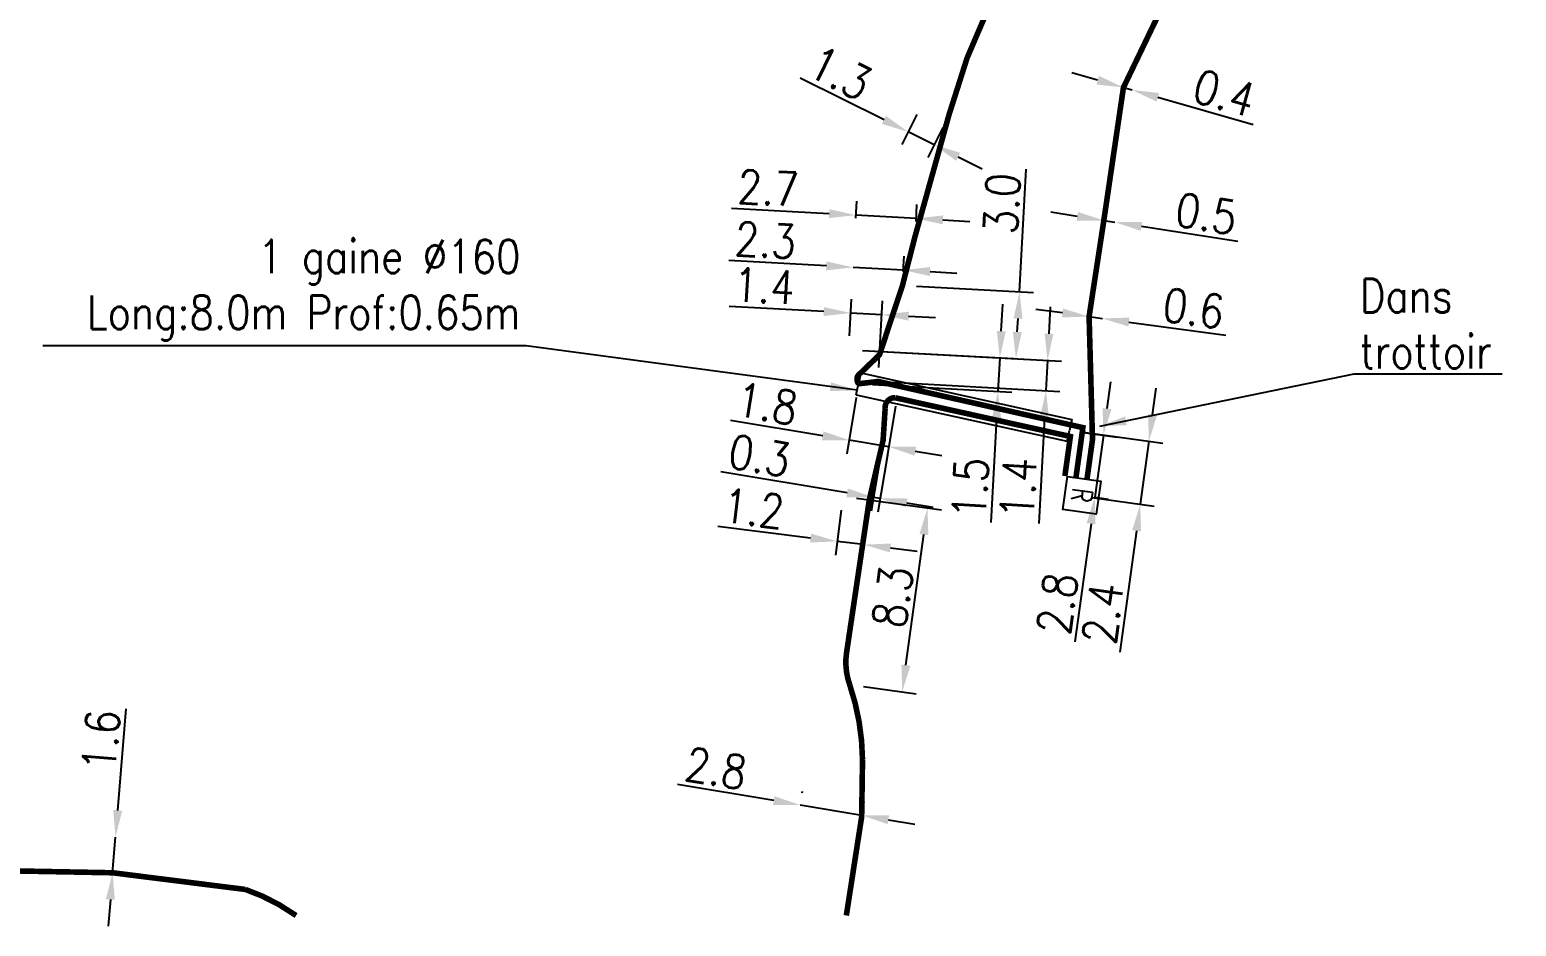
# Model space of a CAD drawing. Header units: millimetres. Extents: x 80000 to 81010, y 144000 to 145002.
# Drawn here: x 80933.6 to 81000.1, y 143999.5 to 144039.6 of the extents above; entities that cross this region are included whole.
import ezdxf
from ezdxf.enums import TextEntityAlignment as Align

# ---------------------------------------------------------------- set-up
doc = ezdxf.new("R2010")
doc.units = ezdxf.units.MM
doc.header["$PDMODE"] = 34
doc.linetypes.add('B_ST_AL', pattern=[2000, 1000, 1000])
doc.layers.get('0').update_dxf_attribs({"linetype": 'CONTINUOUS'})
doc.layers.get('Defpoints').update_dxf_attribs({"linetype": 'CONTINUOUS'})
for name, color, linetype in [('B_100', 3, 'CONTINUOUS'), ('B_200', 7, 'CONTINUOUS'), ('B_400', 7, 'CONTINUOUS')]:
    doc.layers.add(name, color=color, linetype=linetype)
doc.styles.add('M_ROMANS', font='ROMANS.shx', dxfattribs={"width": 0.75})
doc.styles.get("Standard").update_dxf_attribs({"font": 'romans.shx', "width": 0.85})
doc.dimstyles.get("Standard").update_dxf_attribs({"dimtxt": 1.5, "dimasz": 1.2, "dimexe": 0.625, "dimexo": 0.625, "dimgap": 0.25, "dimtad": 1, "dimdec": 1, "dimzin": 0, "dimdsep": 46, "dimtxsty": 'Standard', "dimcen": -0.5, "dimadec": 0, "dimazin": 0, "dimtfac": 1, "dimtdec": 1, "dimtmove": 0, "dimatfit": 3, "dimfxl": 0, "dimtolj": 1, "dimtzin": 0, "dimarcsym": 0})

# ---------------------------------------------------------------- blocks, each defined once
blk = doc.blocks.new('*D687')
at = {"layer": 'B_100', "color": 0, "linetype": 'Continuous', "lineweight": -2, "transparency": 16777216}
for p, q in [((80937.538, 144004.702), (80937.911, 144009.234)), ((80937.308, 144001.911), (80937.439, 144003.506)), ((80937.21, 144000.715), (80937.111, 143999.519))]:
    blk.add_line(p, q, dxfattribs=at)
at = {"layer": 'B_100', "color": 0, "linetype": 'Continuous', "transparency": 16777216}
for points in [[(80937.339, 144004.718), (80937.737, 144004.686), (80937.439, 144003.506)], [(80937.01, 144000.732), (80937.409, 144000.699), (80937.308, 144001.911)]]:
    blk.add_solid(points, dxfattribs=at)
at = {"layer": 'Defpoints', "color": 0, "linetype": 'Continuous', "transparency": 16777216}
for p in [(80937.439, 144003.506), (80937.439, 144003.506), (80937.308, 144001.911)]:
    blk.add_point(p, dxfattribs=at)
at = {"layer": 'B_100', "color": 0, "linetype": 'Continuous', "transparency": 16777216, "insert": (80936.792, 144007.826), "char_height": 1.5, "attachment_point": 5, "rotation": 85.29381}
blk.add_mtext('\\A1;1.6', dxfattribs=at)
blk = doc.blocks.new('*D695')
at = {"layer": 'B_100', "color": 0, "linetype": 'Continuous', "lineweight": -2, "transparency": 16777216}
for p, q in [((80981.392, 144037.354), (80980.238, 144037.683)), ((80982.546, 144037.025), (80982.931, 144036.915)), ((80984.085, 144036.586), (80988.347, 144035.371))]:
    blk.add_line(p, q, dxfattribs=at)
at = {"layer": 'B_100', "color": 0, "linetype": 'Continuous', "transparency": 16777216}
for points in [[(80981.447, 144037.546), (80981.337, 144037.161), (80982.546, 144037.025)], [(80984.139, 144036.778), (80984.03, 144036.394), (80982.931, 144036.915)]]:
    blk.add_solid(points, dxfattribs=at)
at = {"layer": 'Defpoints', "color": 0, "linetype": 'Continuous', "transparency": 16777216}
for p in [(80982.546, 144037.025), (80982.931, 144036.915), (80982.931, 144036.915)]:
    blk.add_point(p, dxfattribs=at)
at = {"layer": 'B_100', "color": 0, "linetype": 'Continuous', "transparency": 16777216, "insert": (80987.067, 144036.776), "char_height": 1.5, "attachment_point": 5, "rotation": 344.09062}
blk.add_mtext('\\A1;0.4', dxfattribs=at)
blk = doc.blocks.new('*D696')
at = {"layer": 'B_100', "color": 0, "linetype": 'Continuous', "lineweight": -2, "transparency": 16777216}
for p, q in [((80980.482, 144031.26), (80979.296, 144031.443)), ((80981.668, 144031.077), (80982.162, 144031.001)), ((80983.348, 144030.818), (80987.668, 144030.152))]:
    blk.add_line(p, q, dxfattribs=at)
at = {"layer": 'B_100', "color": 0, "linetype": 'Continuous', "transparency": 16777216}
for points in [[(80980.512, 144031.458), (80980.451, 144031.062), (80981.668, 144031.077)], [(80983.379, 144031.016), (80983.318, 144030.62), (80982.162, 144031.001)]]:
    blk.add_solid(points, dxfattribs=at)
at = {"layer": 'Defpoints', "color": 0, "linetype": 'Continuous', "transparency": 16777216}
for p in [(80981.668, 144031.077), (80982.162, 144031.001), (80982.162, 144031.001)]:
    blk.add_point(p, dxfattribs=at)
at = {"layer": 'B_100', "color": 0, "linetype": 'Continuous', "transparency": 16777216, "insert": (80986.254, 144031.382), "char_height": 1.5, "attachment_point": 5, "rotation": 351.23063}
blk.add_mtext('\\A1;0.5', dxfattribs=at)
blk = doc.blocks.new('*D697')
at = {"layer": 'B_100', "color": 0, "linetype": 'Continuous', "lineweight": -2, "transparency": 16777216}
for p, q in [((80966.897, 144005.136), (80962.585, 144005.854)), ((80968.172, 144005.49), (80968.183, 144005.556)), ((80970.842, 144004.479), (80968.08, 144004.939)), ((80970.934, 144005.03), (80970.945, 144005.096)), ((80972.026, 144004.282), (80973.21, 144004.085))]:
    blk.add_line(p, q, dxfattribs=at)
at = {"layer": 'B_100', "color": 0, "linetype": 'Continuous', "transparency": 16777216}
for points in [[(80966.93, 144005.334), (80966.864, 144004.939), (80968.08, 144004.939)], [(80972.059, 144004.479), (80971.993, 144004.085), (80970.842, 144004.479)]]:
    blk.add_solid(points, dxfattribs=at)
at = {"layer": 'Defpoints', "color": 0, "linetype": 'Continuous', "transparency": 16777216}
for p in [(80968.07, 144004.874), (80968.08, 144004.939), (80970.831, 144004.414)]:
    blk.add_point(p, dxfattribs=at)
at = {"layer": 'B_100', "color": 0, "linetype": 'Continuous', "transparency": 16777216, "insert": (80964.313, 144006.58), "char_height": 1.5, "attachment_point": 5, "rotation": 350.54638}
blk.add_mtext('\\A1;2.8', dxfattribs=at)
blk = doc.blocks.new('B_200_01')
at = {"color": 0, "linetype": 'Continuous', "flags": 128}
blk.add_lwpolyline([(-0.75, -0.75), (-0.75, 0.75), (0.75, 0.75), (0.75, -0.75)], close=True, dxfattribs=at)
at = {"color": 0, "linetype": 'Continuous', "style": 'M_ROMANS', "width": 0.75}
blk.add_text('R', height=0.9, dxfattribs=at).set_placement((0, 0), align=Align.MIDDLE)
at = {"color": 0, "linetype": 'Continuous', "style": 'M_ROMANS', "width": 0.75, "flags": 3}
for tag, p in [('DEF_LEG', (0, -5)), ('DEF_COUP', (0, -7.5)), ('DEF_TYPE', (0, -10))]:
    blk.add_attdef(tag, text='', height=1.2, dxfattribs=at).set_placement(p, align=Align.MIDDLE)
blk = doc.blocks.new('*D1373')
at = {"layer": 'B_100', "color": 0, "linetype": 'Continuous', "lineweight": -2, "transparency": 16777216}
for p, q in [((80970.568, 144031.177), (80970.609, 144031.942)), ((80969.377, 144031.383), (80965.012, 144031.62)), ((80973.271, 144031.171), (80970.575, 144031.318)), ((80973.264, 144031.03), (80973.305, 144031.795)), ((80974.47, 144031.105), (80975.668, 144031.04))]:
    blk.add_line(p, q, dxfattribs=at)
at = {"layer": 'B_100', "color": 0, "linetype": 'Continuous', "transparency": 16777216}
for points in [[(80969.388, 144031.582), (80969.366, 144031.183), (80970.575, 144031.318)], [(80974.48, 144031.305), (80974.459, 144030.906), (80973.271, 144031.171)]]:
    blk.add_solid(points, dxfattribs=at)
at = {"layer": 'Defpoints', "color": 0, "linetype": 'Continuous', "transparency": 16777216}
for p in [(80970.575, 144031.318), (80970.534, 144030.552), (80973.23, 144030.406)]:
    blk.add_point(p, dxfattribs=at)
at = {"layer": 'B_100', "color": 0, "linetype": 'Continuous', "transparency": 16777216, "insert": (80966.65, 144032.533), "char_height": 1.5, "attachment_point": 5, "rotation": 356.88335}
blk.add_mtext('\\A1;2.7', dxfattribs=at)
blk = doc.blocks.new('*D1374')
at = {"layer": 'B_100', "color": 0, "linetype": 'Continuous', "lineweight": -2, "transparency": 16777216}
for p, q in [((80969.25, 144029.047), (80964.885, 144029.285)), ((80972.692, 144028.8), (80972.729, 144029.484)), ((80972.695, 144028.859), (80970.448, 144028.982)), ((80973.893, 144028.794), (80975.091, 144028.729))]:
    blk.add_line(p, q, dxfattribs=at)
at = {"layer": 'B_100', "color": 0, "linetype": 'Continuous', "transparency": 16777216}
for points in [[(80969.261, 144029.247), (80969.239, 144028.847), (80970.448, 144028.982)], [(80973.904, 144028.994), (80973.882, 144028.594), (80972.695, 144028.859)]]:
    blk.add_solid(points, dxfattribs=at)
at = {"layer": 'Defpoints', "color": 0, "linetype": 'Continuous', "transparency": 16777216}
for p in [(80970.448, 144028.982), (80970.448, 144028.982), (80972.658, 144028.176)]:
    blk.add_point(p, dxfattribs=at)
at = {"layer": 'B_100', "color": 0, "linetype": 'Continuous', "transparency": 16777216, "insert": (80966.523, 144030.197), "char_height": 1.5, "attachment_point": 5, "rotation": 356.88335}
blk.add_mtext('\\A1;2.3', dxfattribs=at)
blk = doc.blocks.new('*D1375')
at = {"layer": 'B_100', "color": 0, "linetype": 'Continuous', "lineweight": -2, "transparency": 16777216}
for p, q in [((80977.895, 144027.891), (80978.194, 144033.371)), ((80973.282, 144028.142), (80978.519, 144027.857)), ((80977.797, 144026.094), (80977.83, 144026.693)), ((80970.872, 144025.269), (80978.356, 144024.861))]:
    blk.add_line(p, q, dxfattribs=at)
at = {"layer": 'B_100', "color": 0, "linetype": 'Continuous', "transparency": 16777216}
for points in [[(80977.63, 144026.704), (80978.03, 144026.682), (80977.895, 144027.891)], [(80977.598, 144026.104), (80977.997, 144026.083), (80977.732, 144024.895)]]:
    blk.add_solid(points, dxfattribs=at)
at = {"layer": 'Defpoints', "color": 0, "linetype": 'Continuous', "transparency": 16777216}
for p in [(80972.658, 144028.176), (80970.248, 144025.303), (80977.732, 144024.895)]:
    blk.add_point(p, dxfattribs=at)
at = {"layer": 'B_100', "color": 0, "linetype": 'Continuous', "transparency": 16777216, "insert": (80977.109, 144031.842), "char_height": 1.5, "attachment_point": 5, "rotation": 86.88335}
blk.add_mtext('\\A1;3.0', dxfattribs=at)
blk = doc.blocks.new('*D1376')
at = {"layer": 'B_100', "color": 0, "linetype": 'Continuous', "lineweight": -2, "transparency": 16777216}
for p, q in [((80971.834, 144035.574), (80968.082, 144037.438)), ((80973.296, 144035.819), (80972.63, 144034.48)), ((80974.46, 144035.241), (80973.795, 144033.902)), ((80974.073, 144034.461), (80972.909, 144035.04)), ((80975.147, 144033.927), (80976.222, 144033.393))]:
    blk.add_line(p, q, dxfattribs=at)
at = {"layer": 'B_100', "color": 0, "linetype": 'Continuous', "transparency": 16777216}
for points in [[(80971.923, 144035.753), (80971.745, 144035.395), (80972.909, 144035.04)], [(80975.236, 144034.106), (80975.058, 144033.748), (80974.073, 144034.461)]]:
    blk.add_solid(points, dxfattribs=at)
at = {"layer": 'Defpoints', "color": 0, "linetype": 'Continuous', "transparency": 16777216}
for p in [(80973.574, 144036.379), (80974.738, 144035.8), (80972.909, 144035.04)]:
    blk.add_point(p, dxfattribs=at)
at = {"layer": 'B_100', "color": 0, "linetype": 'Continuous', "transparency": 16777216, "insert": (80969.866, 144037.669), "char_height": 1.5, "attachment_point": 5, "rotation": 333.5728}
blk.add_mtext('\\A1;1.3', dxfattribs=at)
blk = doc.blocks.new('*D1377')
at = {"layer": 'B_100', "color": 0, "linetype": 'Continuous', "lineweight": -2, "transparency": 16777216}
for p, q in [((80979.216, 144026.016), (80979.281, 144027.215)), ((80970.872, 144025.269), (80979.774, 144024.784)), ((80979.15, 144024.818), (80979.077, 144023.47)), ((80972.196, 144023.845), (80979.701, 144023.436)), ((80979.012, 144022.272), (80978.754, 144017.534))]:
    blk.add_line(p, q, dxfattribs=at)
at = {"layer": 'B_100', "color": 0, "linetype": 'Continuous', "transparency": 16777216}
for points in [[(80979.016, 144026.027), (80979.415, 144026.006), (80979.15, 144024.818)], [(80978.812, 144022.283), (80979.211, 144022.261), (80979.077, 144023.47)]]:
    blk.add_solid(points, dxfattribs=at)
at = {"layer": 'Defpoints', "color": 0, "linetype": 'Continuous', "transparency": 16777216}
for p in [(80970.248, 144025.303), (80979.15, 144024.818), (80971.572, 144023.879)]:
    blk.add_point(p, dxfattribs=at)
at = {"layer": 'B_100', "color": 0, "linetype": 'Continuous', "transparency": 16777216, "insert": (80977.838, 144019.111), "char_height": 1.5, "attachment_point": 5, "rotation": 86.88335}
blk.add_mtext('\\A1;1.4', dxfattribs=at)
blk = doc.blocks.new('*D1378')
at = {"layer": 'B_100', "color": 0, "linetype": 'Continuous', "lineweight": -2, "transparency": 16777216}
for p, q in [((80969.139, 144027.006), (80964.895, 144027.237)), ((80970.282, 144025.927), (80970.371, 144027.565)), ((80971.606, 144024.503), (80971.769, 144027.489)), ((80971.735, 144026.864), (80970.337, 144026.941)), ((80972.933, 144026.799), (80974.131, 144026.734))]:
    blk.add_line(p, q, dxfattribs=at)
at = {"layer": 'B_100', "color": 0, "linetype": 'Continuous', "transparency": 16777216}
for points in [[(80969.15, 144027.206), (80969.128, 144026.806), (80970.337, 144026.941)], [(80972.944, 144026.999), (80972.922, 144026.6), (80971.735, 144026.864)]]:
    blk.add_solid(points, dxfattribs=at)
at = {"layer": 'Defpoints', "color": 0, "linetype": 'Continuous', "transparency": 16777216}
for p in [(80970.337, 144026.941), (80970.248, 144025.303), (80971.572, 144023.879)]:
    blk.add_point(p, dxfattribs=at)
at = {"layer": 'B_100', "color": 0, "linetype": 'Continuous', "transparency": 16777216, "insert": (80966.472, 144028.152), "char_height": 1.5, "attachment_point": 5, "rotation": 356.88335}
blk.add_mtext('\\A1;1.4', dxfattribs=at)
blk = doc.blocks.new('*D1379')
at = {"layer": 'B_100', "color": 0, "linetype": 'Continuous', "lineweight": -2, "transparency": 16777216}
for p, q in [((80971.688, 144020.634), (80971.263, 144018.081)), ((80971.984, 144020.585), (80971.559, 144018.032)), ((80970.182, 144018.895), (80964.533, 144019.835)), ((80971.662, 144018.648), (80971.366, 144018.698)), ((80972.846, 144018.451), (80974.029, 144018.254))]:
    blk.add_line(p, q, dxfattribs=at)
at = {"layer": 'B_100', "color": 0, "linetype": 'Continuous', "transparency": 16777216}
for points in [[(80970.215, 144019.092), (80970.149, 144018.697), (80971.366, 144018.698)], [(80972.878, 144018.648), (80972.813, 144018.254), (80971.662, 144018.648)]]:
    blk.add_solid(points, dxfattribs=at)
at = {"layer": 'Defpoints', "color": 0, "linetype": 'Continuous', "transparency": 16777216}
for p in [(80971.791, 144021.25), (80972.087, 144021.201), (80971.662, 144018.648)]:
    blk.add_point(p, dxfattribs=at)
at = {"layer": 'B_100', "color": 0, "linetype": 'Continuous', "transparency": 16777216, "insert": (80966.261, 144020.561), "char_height": 1.5, "attachment_point": 5, "rotation": 350.54638}
blk.add_mtext('\\A1;0.3', dxfattribs=at)
blk = doc.blocks.new('*D1380')
at = {"layer": 'B_100', "color": 0, "linetype": 'Continuous', "lineweight": -2, "transparency": 16777216}
for p, q in [((80981.812, 144022.669), (80981.977, 144023.857)), ((80980.751, 144021.605), (80982.266, 144021.394)), ((80981.647, 144021.48), (80981.261, 144018.707)), ((80981.302, 144018.701), (80981.88, 144018.621)), ((80981.096, 144017.518), (80980.363, 144012.243))]:
    blk.add_line(p, q, dxfattribs=at)
at = {"layer": 'B_100', "color": 0, "linetype": 'Continuous', "transparency": 16777216}
for points in [[(80981.614, 144022.696), (80982.01, 144022.641), (80981.647, 144021.48)], [(80980.898, 144017.546), (80981.294, 144017.491), (80981.261, 144018.707)]]:
    blk.add_solid(points, dxfattribs=at)
at = {"layer": 'Defpoints', "color": 0, "linetype": 'Continuous', "transparency": 16777216}
for p in [(80980.132, 144021.691), (80980.683, 144018.787), (80981.261, 144018.707)]:
    blk.add_point(p, dxfattribs=at)
at = {"layer": 'B_100', "color": 0, "linetype": 'Continuous', "transparency": 16777216, "insert": (80979.59, 144013.951), "char_height": 1.5, "attachment_point": 5, "rotation": 82.08568}
blk.add_mtext('\\A1;2.8', dxfattribs=at)
blk = doc.blocks.new('*D1381')
at = {"layer": 'B_100', "color": 0, "linetype": 'Continuous', "lineweight": -2, "transparency": 16777216}
for p, q in [((80979.82, 144026.942), (80978.631, 144027.104)), ((80981.009, 144026.78), (80981.603, 144026.699)), ((80982.792, 144026.537), (80987.123, 144025.947))]:
    blk.add_line(p, q, dxfattribs=at)
at = {"layer": 'B_100', "color": 0, "linetype": 'Continuous', "transparency": 16777216}
for points in [[(80979.847, 144027.14), (80979.793, 144026.744), (80981.009, 144026.78)], [(80982.819, 144026.735), (80982.765, 144026.339), (80981.603, 144026.699)]]:
    blk.add_solid(points, dxfattribs=at)
at = {"layer": 'Defpoints', "color": 0, "linetype": 'Continuous', "transparency": 16777216}
for p in [(80981.009, 144026.78), (80981.603, 144026.699), (80981.603, 144026.699)]:
    blk.add_point(p, dxfattribs=at)
at = {"layer": 'B_100', "color": 0, "linetype": 'Continuous', "transparency": 16777216, "insert": (80985.687, 144027.152), "char_height": 1.5, "attachment_point": 5, "rotation": 352.23952}
blk.add_mtext('\\A1;0.6', dxfattribs=at)
blk = doc.blocks.new('*D1382')
at = {"layer": 'B_100', "color": 0, "linetype": 'Continuous', "lineweight": -2, "transparency": 16777216}
for p, q in [((80969.908, 144018.127), (80969.659, 144016.109)), ((80971.099, 144017.98), (80970.85, 144015.962)), ((80968.545, 144016.876), (80964.387, 144017.389)), ((80970.927, 144016.583), (80969.736, 144016.729)), ((80972.118, 144016.436), (80973.309, 144016.289))]:
    blk.add_line(p, q, dxfattribs=at)
at = {"layer": 'B_100', "color": 0, "linetype": 'Continuous', "transparency": 16777216}
for points in [[(80968.569, 144017.075), (80968.52, 144016.678), (80969.736, 144016.729)], [(80972.142, 144016.634), (80972.093, 144016.237), (80970.927, 144016.583)]]:
    blk.add_solid(points, dxfattribs=at)
at = {"layer": 'Defpoints', "color": 0, "linetype": 'Continuous', "transparency": 16777216}
for p in [(80969.984, 144018.747), (80971.175, 144018.6), (80969.736, 144016.729)]:
    blk.add_point(p, dxfattribs=at)
at = {"layer": 'B_100', "color": 0, "linetype": 'Continuous', "transparency": 16777216, "insert": (80965.993, 144018.198), "char_height": 1.5, "attachment_point": 5, "rotation": 352.97218}
blk.add_mtext('\\A1;1.2', dxfattribs=at)
blk = doc.blocks.new('*D1383')
at = {"layer": 'B_100', "color": 0, "linetype": 'Continuous', "lineweight": -2, "transparency": 16777216}
for p, q in [((80970.604, 144018.662), (80974.399, 144018.138)), ((80972.809, 144011.19), (80973.616, 144017.034)), ((80970.912, 144010.24), (80973.264, 144009.916))]:
    blk.add_line(p, q, dxfattribs=at)
at = {"layer": 'B_100', "color": 0, "linetype": 'Continuous', "transparency": 16777216}
for points in [[(80973.418, 144017.062), (80973.814, 144017.007), (80973.78, 144018.223)], [(80972.611, 144011.217), (80973.007, 144011.162), (80972.645, 144010.001)]]:
    blk.add_solid(points, dxfattribs=at)
at = {"layer": 'Defpoints', "color": 0, "linetype": 'Continuous', "transparency": 16777216}
for p in [(80969.984, 144018.747), (80973.78, 144018.223), (80970.293, 144010.326)]:
    blk.add_point(p, dxfattribs=at)
at = {"layer": 'B_100', "color": 0, "linetype": 'Continuous', "transparency": 16777216, "insert": (80972.222, 144014.249), "char_height": 1.5, "attachment_point": 5, "rotation": 82.14103}
blk.add_mtext('\\A1;8.3', dxfattribs=at)
blk = doc.blocks.new('*D1384')
at = {"layer": 'B_400', "color": 0, "linetype": 'Continuous', "lineweight": -2, "transparency": 16777216}
for p, q in [((80977.079, 144026.133), (80977.144, 144027.331)), ((80970.872, 144025.269), (80977.638, 144024.901)), ((80977.014, 144024.934), (80976.932, 144023.437)), ((80971.315, 144023.743), (80977.556, 144023.403)), ((80976.867, 144022.238), (80976.613, 144017.566))]:
    blk.add_line(p, q, dxfattribs=at)
at = {"layer": 'B_400', "color": 0, "linetype": 'Continuous', "transparency": 16777216}
for points in [[(80976.879, 144026.144), (80977.279, 144026.122), (80977.014, 144024.934)], [(80976.667, 144022.249), (80977.067, 144022.228), (80976.932, 144023.437)]]:
    blk.add_solid(points, dxfattribs=at)
at = {"layer": 'Defpoints', "color": 0, "linetype": 'Continuous', "transparency": 16777216}
for p in [(80970.248, 144025.303), (80977.014, 144024.934), (80970.691, 144023.777)]:
    blk.add_point(p, dxfattribs=at)
at = {"layer": 'B_400', "color": 0, "linetype": 'Continuous', "transparency": 16777216, "insert": (80975.695, 144019.113), "char_height": 1.5, "attachment_point": 5, "rotation": 86.88335}
blk.add_mtext('\\A1;1.5', dxfattribs=at)
blk = doc.blocks.new('*D1385')
at = {"layer": 'B_400', "color": 0, "linetype": 'Continuous', "lineweight": -2, "transparency": 16777216}
for p, q in [((80970.588, 144023.16), (80970.168, 144020.638)), ((80972.35, 144022.778), (80971.944, 144020.342)), ((80969.087, 144021.451), (80964.955, 144022.14)), ((80972.047, 144020.959), (80970.271, 144021.254)), ((80973.23, 144020.762), (80974.414, 144020.565))]:
    blk.add_line(p, q, dxfattribs=at)
at = {"layer": 'B_400', "color": 0, "linetype": 'Continuous', "transparency": 16777216}
for points in [[(80969.12, 144021.649), (80969.054, 144021.254), (80970.271, 144021.254)], [(80973.263, 144020.959), (80973.197, 144020.564), (80972.047, 144020.959)]]:
    blk.add_solid(points, dxfattribs=at)
at = {"layer": 'Defpoints', "color": 0, "linetype": 'Continuous', "transparency": 16777216}
for p in [(80970.691, 144023.777), (80972.452, 144023.395), (80972.047, 144020.959)]:
    blk.add_point(p, dxfattribs=at)
at = {"layer": 'B_400', "color": 0, "linetype": 'Continuous', "transparency": 16777216, "insert": (80966.594, 144022.88), "char_height": 1.5, "attachment_point": 5, "rotation": 350.54638}
blk.add_mtext('\\A1;1.8', dxfattribs=at)
blk = doc.blocks.new('*D1441')
at = {"layer": 'B_400', "color": 0, "linetype": 'Continuous', "lineweight": -2, "transparency": 16777216}
for p, q in [((80983.847, 144022.392), (80984.01, 144023.581)), ((80980.751, 144021.606), (80984.303, 144021.118)), ((80983.684, 144021.203), (80983.298, 144018.389)), ((80981.134, 144018.686), (80983.917, 144018.304)), ((80983.134, 144017.2), (80982.391, 144011.781))]:
    blk.add_line(p, q, dxfattribs=at)
at = {"layer": 'B_400', "color": 0, "linetype": 'Continuous', "transparency": 16777216}
for points in [[(80983.649, 144022.419), (80984.045, 144022.365), (80983.684, 144021.203)], [(80982.936, 144017.227), (80983.333, 144017.173), (80983.298, 144018.389)]]:
    blk.add_solid(points, dxfattribs=at)
at = {"layer": 'Defpoints', "color": 0, "linetype": 'Continuous', "transparency": 16777216}
for p in [(80980.132, 144021.691), (80980.515, 144018.771), (80983.298, 144018.389)]:
    blk.add_point(p, dxfattribs=at)
at = {"layer": 'B_400', "color": 0, "linetype": 'Continuous', "transparency": 16777216, "insert": (80981.62, 144013.518), "char_height": 1.5, "attachment_point": 5, "rotation": 82.1854}
blk.add_mtext('\\A1;2.4', dxfattribs=at)

msp = doc.modelspace()

# ---------------------------------------------------------------- linework, layer by layer
at = {"layer": 'B_100', "linetype": 'B_ST_AL', "flags": 128}
msp.add_lwpolyline([(81000, 144078.094, 0.25, 0.25, 0), (80999.813, 144077.87, 0.25, 0.25, 0), (80998.849, 144076.08, 0.25, 0.25, 0), (80997.768, 144074.161, 0.25, 0.25, 0), (80995.847, 144071.474, 0.25, 0.25, 0), (80994.966, 144070.095, 0.25, 0.25, 0), (80992.935, 144067.192, 0.25, 0.25, 0), (80990.269, 144063.524, 0.25, 0.25, 0), (80987.703, 144059.816, 0.25, 0.25, 0), (80984.337, 144054.829, 0.25, 0.25, 0), (80981.815, 144050.955, 0.25, 0.25, 0), (80981.025, 144049.559, 0.25, 0.25, 0), (80978.686, 144044.976, 0.25, 0.25, 0), (80977.883, 144043.149, 0.25, 0.25, 0.071828), (80974.738, 144035.8, 0.25, 0.25, -0.001037), (80973.23, 144030.406, 0.25, 0.25, 0), (80972.658, 144028.176, 0.25, 0.25, 0), (80971.629, 144025.073, 0.25, 0.25, 0), (80970.767, 144024.242, 0.25, 0.25, 0.446694), (80970.691, 144023.777, 0.25, 0.25, 0), (80971.572, 144023.879, 0.25, 0.25, 0), (80980.731, 144021.816, 0.25, 0.25, 0), (80980.42, 144019.581, 0, 0, 0)], format="xyseb", dxfattribs=at)
at = {"layer": 'B_100', "linetype": 'B_ST_AL'}
for points in [[(81000, 144064.967, 0.25, 0.25, 0), (80998.007, 144061.821, 0.25, 0.25, 0), (80995.061, 144057.971, 0.25, 0.25, 0), (80992.949, 144053.818, 0.25, 0.25, 0), (80989.739, 144049.123, 0.25, 0.25, 0), (80986.548, 144045.352, 0.25, 0.25, 0), (80985.436, 144043.024, 0.25, 0.25, 0), (80982.546, 144037.025, 0.25, 0.25, 0), (80981.668, 144031.077, 0.25, 0.25, 0), (80981.009, 144026.78, 0.25, 0.25, 0), (80981.161, 144021.282, 0.25, 0.25, 0), (80980.915, 144019.512, 0, 0, 0)], [(80979.925, 144019.65, 0.25, 0.25, 0), (80980.171, 144021.42, 0.25, 0.25, 0), (80972.326, 144023.153, 0.25, 0.25, 0.448471), (80971.882, 144022.674, 0.25, 0.25, 0), (80971.791, 144021.25, 0.25, 0.25, 0), (80971.175, 144018.6, 0.25, 0.25, 0), (80970.157, 144011.765, 0.25, 0.25, 0.12177), (80970.293, 144010.326, 0.25, 0.25, -0.079893), (80970.869, 144006.96, 0.25, 0.25, 0), (80970.831, 144004.414, 0.25, 0.25, 0), (80970.145, 144000, 0, 0, 0)]]:
    msp.add_lwpolyline(points, format="xyseb", dxfattribs=at)
at = {"layer": 'B_100', "linetype": 'B_ST_AL', "const_width": 0.25}
msp.add_lwpolyline([(80945.524, 144000, -0.005832), (80945.446, 144000.048, 0.070955), (80943.257, 144001.164), (80937.308, 144001.911), (80932.405, 144002.003), (80922.686, 144002.238), (80916.91, 144002.995), (80911.697, 144003.362), (80891.356, 144005.081), (80861.325, 144007.292), (80839.46, 144009.914), (80827.499, 144011.714), (80823.675, 144012.738), (80821.143, 144013.516), (80810.662, 144002.096), (80808.492, 144000)], format="xyb", dxfattribs=at)
at = {"layer": 'B_400', "color": 7, "linetype": 'CONTINUOUS'}
for p, q in [((80970.799, 144024.265), (80970.691, 144023.777)), ((80970.799, 144024.265), (80980.24, 144022.179)), ((80970.583, 144023.288), (80970.691, 144023.777)), ((80970.583, 144023.288), (80980.024, 144021.203)), ((80980.24, 144022.179), (80980.132, 144021.691)), ((80980.024, 144021.203), (80980.132, 144021.691))]:
    msp.add_line(p, q, dxfattribs=at)

# ---------------------------------------------------------------- block references
at = {"layer": 'B_200', "linetype": 'ByBlock', "rotation": 262.0856764215621}
msp.add_blockref('B_200_01', (80980.683, 144018.787), dxfattribs=at)

# ---------------------------------------------------------------- texts
at = {"layer": 'B_100', "linetype": 'Continuous', "insert": (80993.124, 144024.466), "char_height": 1.5, "attachment_point": 7}
msp.add_mtext('Dans\\Ptrottoir', dxfattribs=at)
at = {"layer": 'B_400', "linetype": 'Continuous', "insert": (80955.562, 144025.718), "char_height": 1.5, "attachment_point": 9}
msp.add_mtext('1 gaine %%C160\\PLong:8.0m Prof:0.65m', dxfattribs=at)

# ---------------------------------------------------------------- dimensions: what is measured, and where the dimension line sits
at = {"layer": 'B_100', "linetype": 'Continuous'}
for base, p1, p2, angle, picture, middle in [((80972.909, 144035.04), (80974.738, 144035.8), (80973.574, 144036.379), 333.5728, '*D1376', (80969.421, 144036.773)), ((80970.575, 144031.318), (80973.23, 144030.406), (80970.534, 144030.552), 356.88335, '*D1373', (80966.596, 144031.534)), ((80977.732, 144024.895), (80972.658, 144028.176), (80970.248, 144025.303), 86.88335, '*D1375', (80978.107, 144031.787)), ((80970.448, 144028.982), (80972.658, 144028.176), (80970.448, 144028.982), 356.88335, '*D1374', (80966.468, 144029.198)), ((80970.337, 144026.941), (80971.572, 144023.879), (80970.248, 144025.303), 356.88335, '*D1378', (80966.418, 144027.154)), ((80981.603, 144026.699), (80981.009, 144026.78), (80981.603, 144026.699), 172.23952, '*D1381', (80985.552, 144026.161)), ((80979.15, 144024.818), (80971.572, 144023.879), (80970.248, 144025.303), 266.88335, '*D1377', (80978.837, 144019.056)), ((80981.261, 144018.707), (80980.132, 144021.691), (80980.683, 144018.787), 82.08568, '*D1380', (80980.581, 144013.814)), ((80971.662, 144018.648), (80971.791, 144021.25), (80972.087, 144021.201), 170.54638, '*D1379', (80966.097, 144019.575)), ((80969.736, 144016.729), (80971.175, 144018.6), (80969.984, 144018.747), 352.97218, '*D1382', (80965.87, 144017.206)), ((80973.78, 144018.223), (80970.293, 144010.326), (80969.984, 144018.747), 262.14103, '*D1383', (80973.213, 144014.112))]:
    dim = msp.add_linear_dim(base=base, p1=p1, p2=p2, angle=angle, dimstyle='Standard', override={"dimfxl": 1.25}, dxfattribs=at)
    dim.commit()
    dim.dimension.update_dxf_attribs({"geometry": picture, "text_midpoint": middle, "dimtype": 160})
for p1, p2, picture, middle in [((80982.546, 144037.025), (80982.931, 144036.915), '*D695', (80987.067, 144036.776)), ((80981.668, 144031.077), (80982.162, 144031.001), '*D696', (80986.254, 144031.382))]:
    dim = msp.add_aligned_dim(p1=p1, p2=p2, distance=0, dimstyle='Standard', dxfattribs=at)
    dim.commit()
    dim.dimension.update_dxf_attribs({"geometry": picture, "text_midpoint": middle})
for base, p1, p2, angle, picture, middle in [((80937.439, 144003.506), (80937.308, 144001.911), (80937.439, 144003.506), 85.29381, '*D687', (80937.788, 144007.744)), ((80968.08, 144004.939), (80970.831, 144004.414), (80968.07, 144004.874), 170.54638, '*D697', (80964.149, 144005.594))]:
    dim = msp.add_linear_dim(base=base, p1=p1, p2=p2, angle=angle, dimstyle='Standard', dxfattribs=at)
    dim.commit()
    dim.dimension.update_dxf_attribs({"geometry": picture, "text_midpoint": middle, "dimtype": 161})
at = {"layer": 'B_400', "linetype": 'Continuous'}
for base, p2, angle, picture, middle in [((80977.014, 144024.934), (80970.248, 144025.303), 266.88335, '*D1384', (80976.694, 144019.058)), ((80972.047, 144020.959), (80972.452, 144023.395), 170.54638, '*D1385', (80966.429, 144021.894))]:
    dim = msp.add_linear_dim(base=base, p1=(80970.691, 144023.777), p2=p2, angle=angle, dimstyle='Standard', override={"dimfxl": 1.25}, dxfattribs=at)
    dim.commit()
    dim.dimension.update_dxf_attribs({"geometry": picture, "text_midpoint": middle, "dimtype": 160})
dim = msp.add_linear_dim(base=(80983.298, 144018.389), p1=(80980.132, 144021.691), p2=(80980.515, 144018.771), angle=82.1854, text='2.4', dimstyle='Standard', override={"dimfxl": 1.25}, dxfattribs=at)
dim.commit()
dim.dimension.update_dxf_attribs({"geometry": '*D1441', "text_midpoint": (80982.611, 144013.383), "dimtype": 160})

# ---------------------------------------------------------------- leaders
at = {"layer": 'B_100', "linetype": 'Continuous', "annotation_type": 0, "has_hookline": 1, "hookline_direction": 0, "text_width": 6.375}
msp.add_leader([(80981.483, 144021.881), (80992.874, 144024.216)], dimstyle='Standard', override={"dimfxl": 1.25}, dxfattribs=at)
at = {"layer": 'B_400', "linetype": 'Continuous', "annotation_type": 0, "has_hookline": 1, "hookline_direction": 1, "text_width": 21.371}
msp.add_leader([(80970.626, 144023.484), (80955.812, 144025.468)], dimstyle='Standard', override={"dimfxl": 1.25}, dxfattribs=at)

doc.saveas('drawing.dxf')
